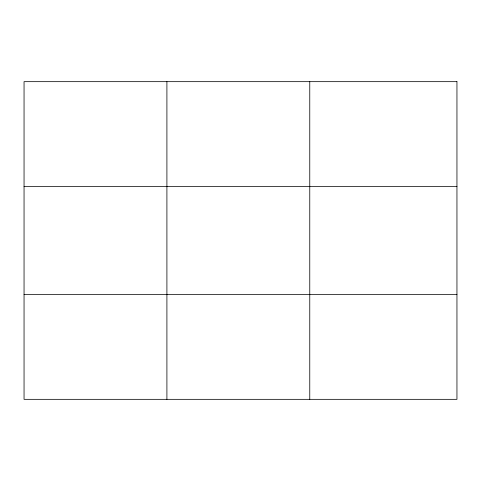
<?xml version="1.0" encoding="UTF-8"?>
<svg xmlns="http://www.w3.org/2000/svg" width="481" height="481" viewBox="0 0 481 481"><rect width="100%" height="100%" fill="white"/><g stroke="black" fill="none" stroke-linecap="round" stroke-linejoin="round"><path stroke-width="0.72" d="M166.907 81.662L166.907 399.338M309.764 81.662L309.764 399.338M24.05 186.496L456.95 186.496M24.05 294.504L456.95 294.504M456.95 81.662L24.05 81.662L24.05 399.338L456.95 399.338L456.95 81.662"/></g></svg>
